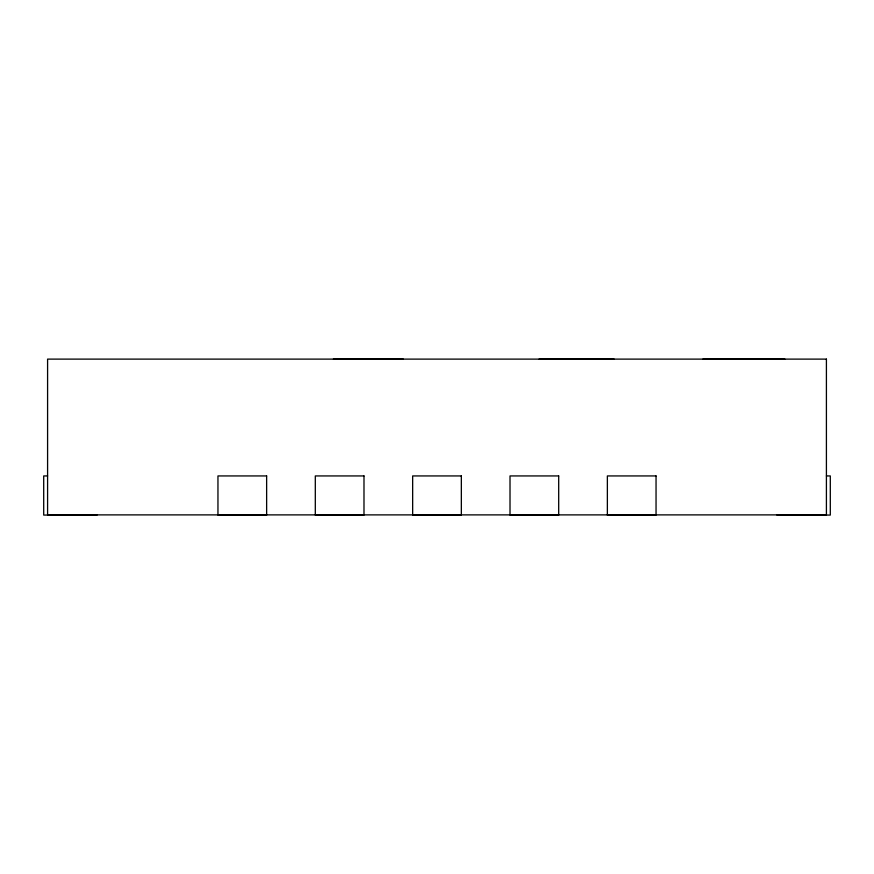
<?xml version="1.0" encoding="UTF-8"?>
<svg xmlns="http://www.w3.org/2000/svg" width="874" height="874" viewBox="0 0 874 874"><rect width="100%" height="100%" fill="white"/><g stroke="black" fill="none" stroke-linecap="round" stroke-linejoin="round"><path stroke-width="1.31" d="M47.589 475.937L43.7 475.937L43.7 515.081L97.243 514.884M826.411 475.937L830.3 475.937L830.3 515.081L776.757 514.884M784.841 359.116L702.914 359.116M614.105 359.116L539.094 359.116M403.296 359.116L333.398 359.116M826.411 359.116L47.589 359.116L47.589 514.884L826.411 514.884L826.411 359.116M266.636 475.937L217.954 475.937L217.954 515.081L266.636 515.081L266.636 475.937M363.988 475.937L315.306 475.937L315.306 515.081L363.988 515.081L363.988 475.937M461.341 475.937L412.659 475.937L412.659 515.081L461.341 515.081L461.341 475.937M558.694 475.937L510.012 475.937L510.012 515.081L558.694 515.081L558.694 475.937M656.046 475.937L607.364 475.937L607.364 515.081L656.046 515.081L656.046 475.937"/></g></svg>
